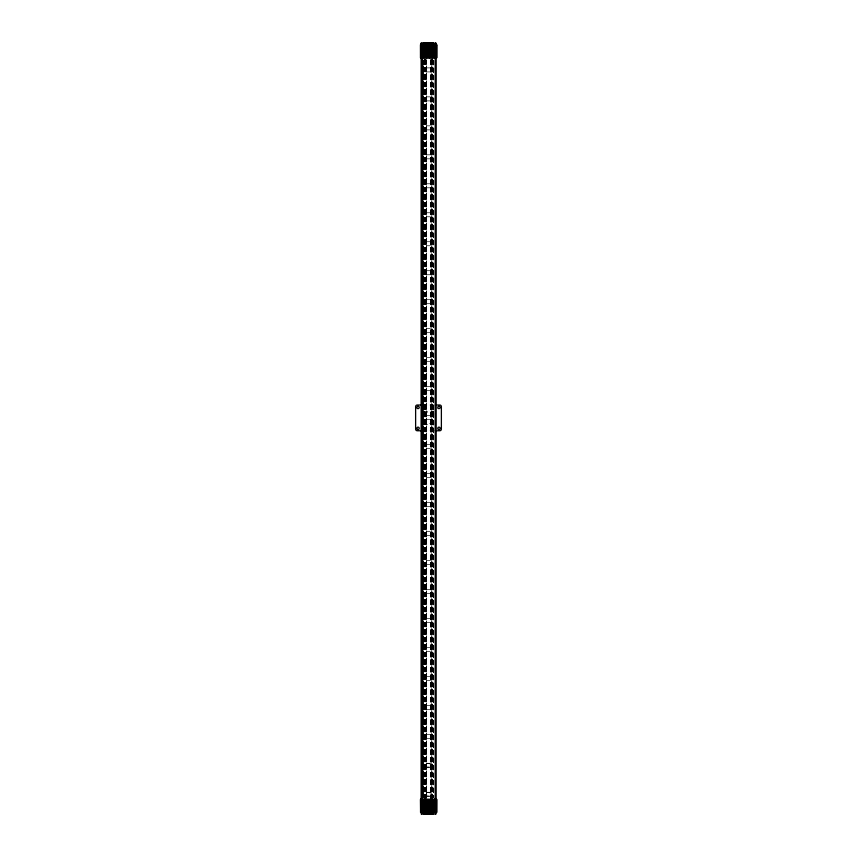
<?xml version="1.0" encoding="UTF-8"?>
<svg xmlns="http://www.w3.org/2000/svg" width="857" height="857" viewBox="0 0 857 857"><rect width="100%" height="100%" fill="white"/><g stroke="black" fill="none" stroke-linecap="round" stroke-linejoin="round"><path stroke-width="0.64" stroke-dasharray="4.29 3.21" d="M423.154 412.238L433.846 412.238M433.846 423.529L423.154 423.529M433.771 411.756L432.924 412.613L433.771 413.46M423.229 413.46L424.076 412.613L423.229 411.756M433.771 422.308L432.924 423.154L433.771 424.011M423.208 424.011L424.076 423.176L423.24 422.308M426.432 67.896L430.45 67.896M426.432 71.913L430.45 71.913M426.432 96.862L430.45 96.862M426.432 100.89L430.45 100.89M426.432 125.84L430.45 125.84M426.432 129.868L430.45 129.868M426.432 154.817L430.45 154.817M426.432 158.845L430.45 158.845M426.432 183.794L430.45 183.794M426.432 187.812L430.45 187.812M426.432 212.761L430.45 212.761M426.432 216.789L430.45 216.789M426.432 241.738L430.45 241.738M426.432 245.766L430.45 245.766M426.432 270.716L430.45 270.716M426.432 274.743L430.45 274.743M426.432 299.693L430.45 299.693M426.432 303.71L430.45 303.71M426.432 328.67L430.45 328.67M426.432 332.687L430.45 332.687M426.432 357.637L430.45 357.637M426.432 361.665L430.45 361.665M426.432 386.614L430.45 386.614M426.432 390.642L430.45 390.642M422.533 405.007L434.467 405.007M423.272 411.446L433.728 411.446M426.432 415.591L430.45 415.591M426.432 419.619L430.45 419.619M423.272 424.322L433.728 424.322M422.533 430.76L434.467 430.76M426.432 444.569L430.45 444.569M426.432 448.586L430.45 448.586M426.432 473.535L430.45 473.535M426.432 477.563L430.45 477.563M426.432 502.513L430.45 502.513M426.432 506.541L430.45 506.541M426.432 531.49L430.45 531.49M426.432 535.518L430.45 535.518M426.432 560.467L430.45 560.467M426.432 564.484L430.45 564.484M426.432 589.445L430.45 589.445M426.432 593.462L430.45 593.462M426.432 618.411L430.45 618.411M426.432 622.439L430.45 622.439M426.432 647.389L430.45 647.389M426.432 651.416L430.45 651.416M426.432 676.366L430.45 676.366M426.432 680.394L430.45 680.394M426.432 705.343L430.45 705.343M426.432 709.36L430.45 709.36M426.432 734.31L430.45 734.31M426.432 738.338L430.45 738.338M426.432 763.287L430.45 763.287M426.754 763.608L430.128 763.608L430.128 766.994L426.754 766.994M426.432 767.315L430.45 767.315M426.432 792.264L430.45 792.264M426.754 792.586L430.128 792.586L430.128 795.971L426.754 795.971L426.615 792.264L426.754 795.971M426.432 796.292L430.45 796.292M433.824 60.601L433.803 797.674M433.738 60.601L433.621 797.674L433.503 60.601M432.785 59.808L432.721 798.467M432.592 59.808L432.592 798.467M432.399 59.808L432.506 798.467M432.228 59.808L432.303 798.467M431.928 798.467L431.842 59.808L431.778 798.467M431.617 59.808L431.617 798.467M431.157 59.808L431.157 798.467M431.017 59.808L431.017 798.467M430.91 59.808L430.91 798.467M430.728 60.601L430.6 797.674M430.46 59.808L430.525 798.467M426.411 59.808L426.358 798.467M426.143 60.601L426.143 797.674M425.972 59.808L425.972 798.467M425.865 59.808L425.865 798.467M425.725 59.808L425.725 798.467M425.415 59.808L425.415 798.467M425.265 59.808L425.265 798.467M425.104 59.808L425.104 798.467M424.954 59.808L425.04 798.467M424.644 59.808L424.579 798.467M424.483 59.808L424.419 798.467M424.161 59.808L424.161 798.467M424.097 59.808L424.097 798.467M423.797 60.601L423.797 797.674L423.637 60.601M423.187 60.601L423.24 797.674M433.813 414.306A1.693 1.693 0 0 1 432.078 412.656A1.693 1.693 0 0 1 433.728 410.921M423.187 421.462A1.693 1.693 0 0 1 424.922 423.112A1.693 1.693 0 0 1 423.272 424.847M423.187 410.921A1.693 1.693 0 0 1 424.922 412.571A1.693 1.693 0 0 1 423.272 414.306M433.813 424.847A1.693 1.693 0 0 1 432.078 423.197A1.693 1.693 0 0 1 433.728 421.462M426.657 797.674L426.657 60.601L426.561 797.674M423.465 797.674L423.444 60.601L423.412 797.674"/><path stroke-width="1.29" d="M423.326 43.386L424.515 43.011A25.978 0.686 0 0 1 432.764 43.011L433.524 43.032M433.471 813.968L432.849 813.989A25.978 0.686 0.1 0 1 424.494 813.989L423.669 813.957M432.849 813.989L433.524 813.968M431.007 42.85L429.903 42.871L430.857 42.914M431.167 42.914L432.292 42.882L431.317 42.85M425.908 814.086C422.919 814.171 429.346 814.064 426.197 814.15M421.237 44.553L436.031 44.553M436.727 44.821L420.444 44.821L420.476 57.848L436.727 57.848L436.706 44.821L436.545 57.848M422.533 405.007L417.23 405.007A1.607 1.607 0 0 0 415.624 406.614L415.624 429.153A1.607 1.607 0 0 0 417.23 430.76L422.533 430.76M435.795 405.007L439.77 405.007A1.607 1.607 0 0 1 441.376 406.614L441.376 429.153A1.607 1.607 0 0 1 439.77 430.76L435.795 430.76M420.551 799.356L436.716 799.356L436.652 812.382L420.551 812.382L420.541 799.356L420.68 812.382M429.486 42.893L431.896 42.893M422.919 43.075L433.139 43.086M431.039 814.032C434.724 814.118 427.472 814.021 431.103 814.096M436.524 799.356L436.642 812.382M436.363 44.821L436.459 57.848M436.449 799.356L436.352 812.382M436.127 44.821L436.138 57.848M436.192 799.356L436.117 812.382M435.817 43.204L435.902 57.848M435.859 799.356L435.881 812.382M435.742 44.821L435.742 57.848M435.72 799.356L435.72 812.382M435.517 43.204L435.495 814M435.345 57.922L435.345 800.352M434.585 44.821L434.585 57.848M434.563 799.356L434.563 812.382M434.445 44.821L434.445 57.848M434.424 799.356L434.424 812.382M433.31 44.821L433.428 57.848M433.288 799.356L433.396 812.382M432.249 44.821L432.249 57.848M432.217 799.356L432.217 812.382M432.164 44.821L432.164 57.848M432.132 799.356L432.132 812.382M430.996 44.821L431.06 57.848M430.975 799.356L431.028 812.382M429.828 799.356L429.807 812.382M428.661 44.821L428.661 57.848M428.629 799.356L428.629 812.382M427.493 44.821L427.461 57.848M427.461 799.356L427.429 812.382M426.315 44.821L426.315 57.848M426.272 44.821L426.272 57.848M426.229 799.356L426.293 812.382M425.072 44.821L425.158 57.848M425.04 799.356L425.126 812.382M423.979 799.356L423.979 812.382M423.861 799.356L423.861 812.382M422.865 44.821L422.726 57.848M422.844 799.356L422.844 812.382M422.694 799.356L422.694 812.382M422.062 412.656L422.062 423.112M421.944 57.922L421.944 800.352M421.783 43.204L421.762 814M421.558 44.821L421.537 812.382M421.43 44.821L421.43 57.848M421.408 799.356L421.408 812.382M421.226 43.204L421.216 814L436.031 814L436.052 43.204L420.98 43.204L421.087 57.848M421.119 799.356L421.076 812.382M420.851 44.821L420.937 57.848M420.851 799.356L420.819 812.382M420.744 44.821L420.658 57.848M424.911 42.925L427.268 42.936L424.911 42.925M429.86 57.848L429.86 44.821L429.828 57.848M424.001 57.848L424.001 44.821L423.894 57.848M417.434 408.468A1.211 1.211 0 0 0 419.244 407.418A1.211 1.211 0 0 0 417.434 406.379A1.211 1.211 0 0 0 417.434 408.468M417.434 429.389A1.211 1.211 0 0 0 419.244 428.35A1.211 1.211 0 0 0 417.434 427.3A1.211 1.211 0 0 0 417.434 429.389M438.356 429.389A1.211 1.211 0 0 0 440.166 428.35A1.211 1.211 0 0 0 438.356 427.3A1.211 1.211 0 0 0 438.356 429.389M438.356 408.468A1.211 1.211 0 0 0 440.166 407.418A1.211 1.211 0 0 0 438.356 406.379A1.211 1.211 0 0 0 438.356 408.468"/></g></svg>
